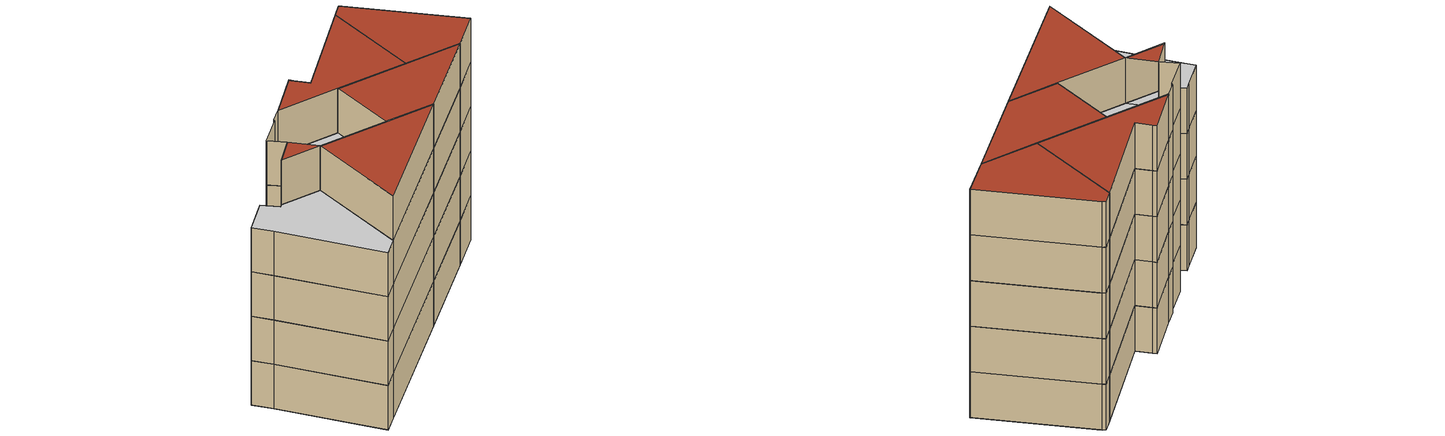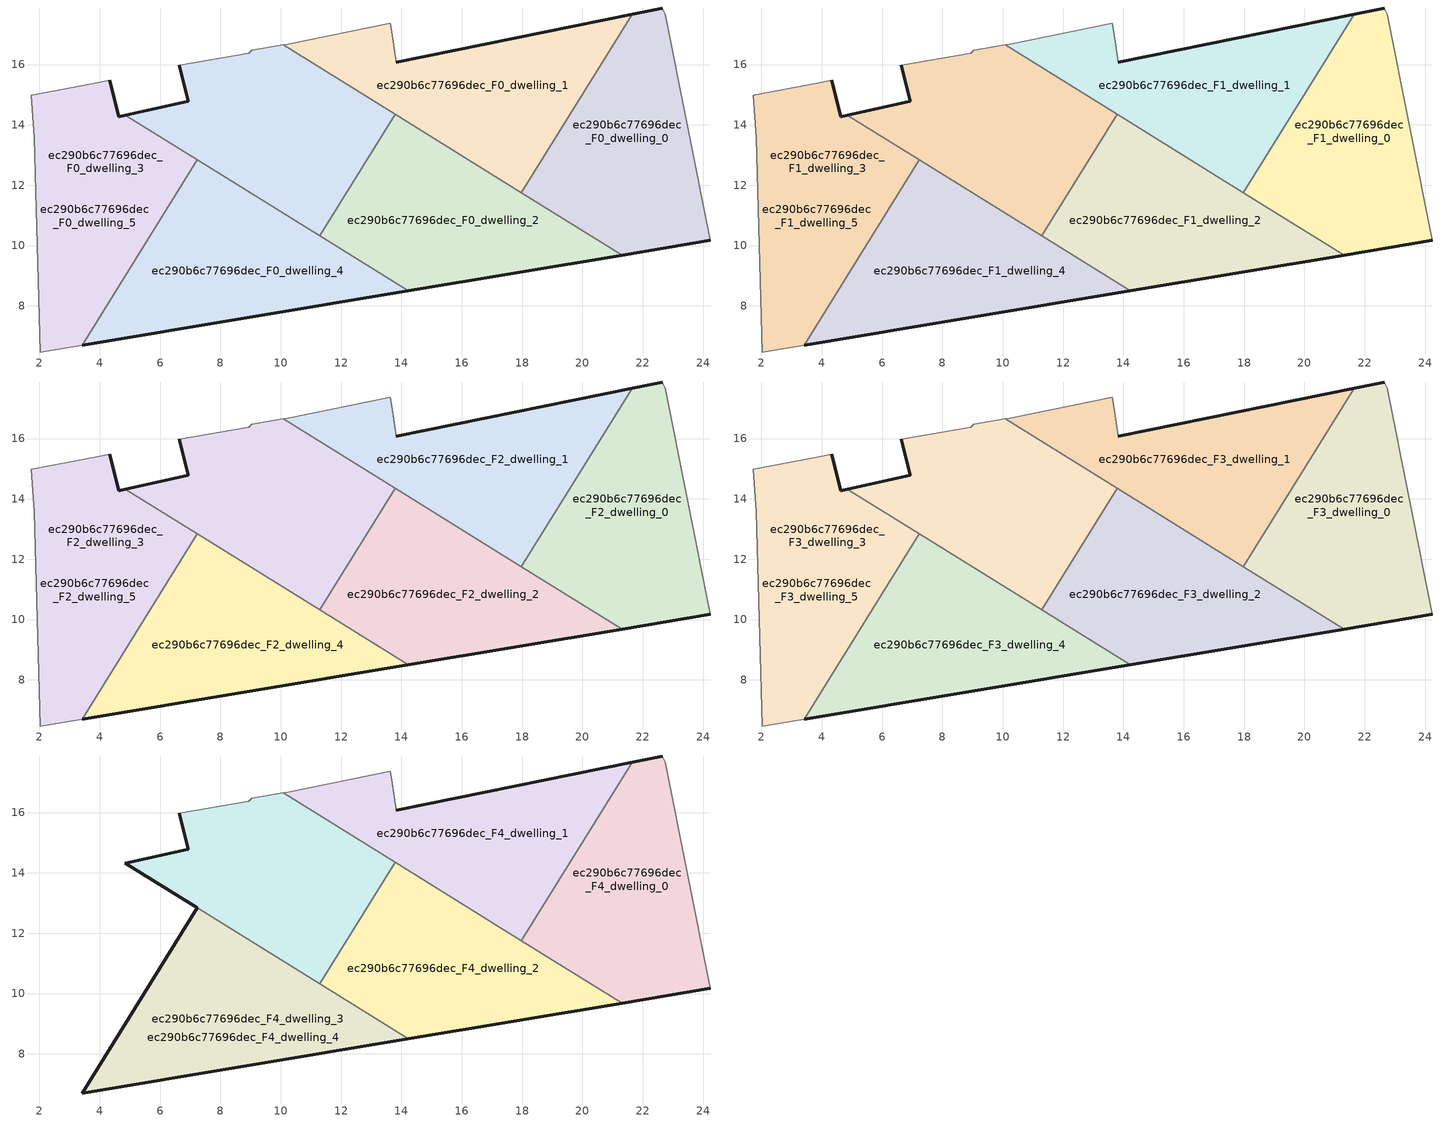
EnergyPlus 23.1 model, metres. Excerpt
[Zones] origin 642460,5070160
ec290b6c77696dec_F0_dwelling_0
 floor ground (EU_floor_Construction): 24.24,10.17 22.74,17.67 22.64,17.87 21.66,17.67 17.98,11.75 21.31,9.68 z0
 wall outside (EU_wall_Construction): 24.24,10.17 21.31,9.68 / 21.66,17.67 22.64,17.87 z0:3
 wall adiabatic (EU_wall_Construction): 22.64,17.87 22.74,17.67 24.24,10.17 z0:3
 wall to ec290b6c77696dec_F0_dwelling_1 (EU_wall_Construction): 17.98,11.75 21.66,17.67 z0:3
 wall to ec290b6c77696dec_F0_dwelling_2 (EU_wall_Construction): 21.31,9.68 17.98,11.75 z0:3
ec290b6c77696dec_F0_dwelling_1
 floor ground (EU_floor_Construction): 17.98,11.75 21.66,17.67 13.84,16.07 13.68,17.09 13.64,17.38 10.23,16.68 10.09,16.65 z0
 wall outside (EU_wall_Construction): 13.84,16.07 21.66,17.67 z0:3
 wall adiabatic (EU_wall_Construction): 10.09,16.65 10.23,16.68 13.64,17.38 13.68,17.09 13.84,16.07 z0:3
 wall to ec290b6c77696dec_F0_dwelling_3 (EU_wall_Construction): 13.79,14.36 10.09,16.65 z0:3
 wall to ec290b6c77696dec_F0_dwelling_2 (EU_wall_Construction): 17.98,11.75 13.79,14.35 z0:3
ec290b6c77696dec_F0_dwelling_2
 floor ground (EU_floor_Construction): 21.31,9.68 13.79,14.36 11.29,10.32 14.22,8.5 z0
 wall outside (EU_wall_Construction): 21.31,9.68 14.22,8.5 z0:3
 wall to ec290b6c77696dec_F0_dwelling_3 (EU_wall_Construction): 11.29,10.32 13.79,14.36 z0:3
 wall to ec290b6c77696dec_F0_dwelling_4 (EU_wall_Construction): 14.22,8.5 11.29,10.32 z0:3
ec290b6c77696dec_F0_dwelling_3
 floor ground (EU_floor_Construction): 13.06,9.22 11.29,10.32 13.79,14.36 10.09,16.65 9.03,16.48 8.93,16.38 6.63,15.98 6.93,14.78 7.23,12.84 z0; 14.22,8.5 7.23,12.84 3.42,6.7 z0; 7.23,12.84 6.93,14.78 4.85,14.32 z0; 3.42,6.7 7.23,12.84 4.85,14.32 4.63,14.28 4.33,15.48 3.83,15.38 1.73,14.98 1.83,13.58 2.02,6.47 z0
 wall outside (EU_wall_Construction): 4.85,14.32 6.93,14.78 6.63,15.98 z0:3
 wall adiabatic (EU_wall_Construction): 6.63,15.98 8.93,16.38 9.03,16.48 10.09,16.65 / 11.29,10.32 14.22,8.5 11.29,10.32 z0:3
 wall to ec290b6c77696dec_F0_dwelling_5 (EU_wall_Construction): 7.23,12.84 4.85,14.32 z0:3
 wall to ec290b6c77696dec_F0_dwelling_4 (EU_wall_Construction): 11.29,10.32 7.23,12.84 z0:3
 ceiling adiabatic (EU_floor_Construction): 13.06,9.22 11.29,10.32 13.79,14.36 10.09,16.65 9.03,16.48 8.93,16.38 6.63,15.98 6.93,14.78 7.23,12.84 z3
ec290b6c77696dec_F0_dwelling_4
 floor ground (EU_floor_Construction): 13.06,9.22 11.29,10.32 13.79,14.36 10.09,16.65 9.03,16.48 8.93,16.38 6.63,15.98 6.93,14.78 7.23,12.84 z0; 14.22,8.5 7.23,12.84 3.42,6.7 z0
 wall outside (EU_wall_Construction): 14.22,8.5 3.42,6.7 z0:3
 wall to ec290b6c77696dec_F0_dwelling_5 (EU_wall_Construction): 3.42,6.7 7.23,12.84 z0:3
ec290b6c77696dec_F0_dwelling_5
 floor ground (EU_floor_Construction): 14.22,8.5 11.29,10.32 13.79,14.36 10.09,16.65 9.03,16.48 8.93,16.38 6.63,15.98 6.93,14.78 4.85,14.32 z0; 3.42,6.7 7.23,12.84 4.85,14.32 4.63,14.28 4.33,15.48 3.83,15.38 1.73,14.98 1.83,13.58 2.02,6.47 z0
 wall outside (EU_wall_Construction): 4.33,15.48 4.63,14.28 4.85,14.32 z0:3
 wall adiabatic (EU_wall_Construction): 3.42,6.7 2.03,6.47 1.83,13.58 1.73,14.98 3.83,15.38 4.33,15.48 z0:3
ec290b6c77696dec_F1_dwelling_0
 floor to ec290b6c77696dec_F0_dwelling_0 (EU_floor_Construction): 24.24,10.17 22.74,17.67 22.64,17.87 21.66,17.67 17.98,11.75 21.31,9.68 z3
 wall outside (EU_wall_Construction): 24.24,10.17 21.31,9.68 / 21.66,17.67 22.64,17.87 z3:6
 wall adiabatic (EU_wall_Construction): 22.64,17.87 22.74,17.67 24.24,10.17 z3:6
 wall to ec290b6c77696dec_F1_dwelling_1 (EU_wall_Construction): 17.98,11.75 21.66,17.67 z3:6
 wall to ec290b6c77696dec_F1_dwelling_2 (EU_wall_Construction): 21.31,9.68 17.98,11.75 z3:6
ec290b6c77696dec_F1_dwelling_1
 floor to ec290b6c77696dec_F0_dwelling_1 (EU_floor_Construction): 17.98,11.75 21.66,17.67 13.84,16.07 13.68,17.09 13.64,17.38 10.23,16.68 10.09,16.65 z3
 wall outside (EU_wall_Construction): 13.84,16.07 21.66,17.67 z3:6
 wall adiabatic (EU_wall_Construction): 10.09,16.65 10.23,16.68 13.64,17.38 13.68,17.09 13.84,16.07 z3:6
 wall to ec290b6c77696dec_F1_dwelling_3 (EU_wall_Construction): 13.79,14.36 10.09,16.65 z3:6
 wall to ec290b6c77696dec_F1_dwelling_2 (EU_wall_Construction): 17.98,11.75 13.79,14.35 z3:6
ec290b6c77696dec_F1_dwelling_2
 floor to ec290b6c77696dec_F0_dwelling_2 (EU_floor_Construction): 21.31,9.68 13.79,14.36 11.29,10.32 14.22,8.5 z3
 wall outside (EU_wall_Construction): 21.31,9.68 14.22,8.5 z3:6
 wall to ec290b6c77696dec_F1_dwelling_3 (EU_wall_Construction): 11.29,10.32 13.79,14.36 z3:6
 wall to ec290b6c77696dec_F1_dwelling_4 (EU_wall_Construction): 14.22,8.5 11.29,10.32 z3:6
ec290b6c77696dec_F1_dwelling_3
 floor to ec290b6c77696dec_F0_dwelling_3 (EU_floor_Construction): 6.93,14.78 7.23,12.84 4.85,14.32 z3
 floor adiabatic (EU_floor_Construction): 13.06,9.22 11.29,10.32 13.79,14.36 10.09,16.65 9.03,16.48 8.93,16.38 6.63,15.98 6.93,14.78 7.23,12.84 z3; 3.42,6.7 7.23,12.84 4.85,14.32 4.63,14.28 4.33,15.48 3.83,15.38 1.73,14.98 1.83,13.58 2.02,6.47 z3; 14.22,8.5 7.23,12.84 3.42,6.7 z3
 wall outside (EU_wall_Construction): 4.85,14.32 6.93,14.78 6.63,15.98 z3:6
 wall adiabatic (EU_wall_Construction): 6.63,15.98 8.93,16.38 9.03,16.48 10.09,16.65 / 11.29,10.32 14.22,8.5 11.29,10.32 z3:6
 wall to ec290b6c77696dec_F1_dwelling_5 (EU_wall_Construction): 7.23,12.84 4.85,14.32 z3:6
 wall to ec290b6c77696dec_F1_dwelling_4 (EU_wall_Construction): 11.29,10.32 7.23,12.84 z3:6
 ceiling adiabatic (EU_floor_Construction): 13.06,9.22 11.29,10.32 13.79,14.36 10.09,16.65 9.03,16.48 8.93,16.38 6.63,15.98 6.93,14.78 7.23,12.84 z6
ec290b6c77696dec_F1_dwelling_4
 floor to ec290b6c77696dec_F0_dwelling_4 (EU_floor_Construction): 13.06,9.22 11.29,10.32 13.79,14.36 10.09,16.65 9.03,16.48 8.93,16.38 6.63,15.98 6.93,14.78 7.23,12.84 z3; 7.23,12.84 6.93,14.78 4.85,14.32 z3; 14.22,8.5 7.23,12.84 3.42,6.7 z3
 wall outside (EU_wall_Construction): 14.22,8.5 3.42,6.7 z3:6
 wall to ec290b6c77696dec_F1_dwelling_5 (EU_wall_Construction): 3.42,6.7 7.23,12.84 z3:6
ec290b6c77696dec_F1_dwelling_5
 floor to ec290b6c77696dec_F0_dwelling_5 (EU_floor_Construction): 14.22,8.5 11.29,10.32 13.79,14.36 10.09,16.65 9.03,16.48 8.93,16.38 6.63,15.98 6.93,14.78 4.85,14.32 z3; 3.42,6.7 7.23,12.84 4.85,14.32 4.63,14.28 4.33,15.48 3.83,15.38 1.73,14.98 1.83,13.58 2.02,6.47 z3
 wall outside (EU_wall_Construction): 4.33,15.48 4.63,14.28 4.85,14.32 z3:6
 wall adiabatic (EU_wall_Construction): 3.42,6.7 2.03,6.47 1.83,13.58 1.73,14.98 3.83,15.38 4.33,15.48 z3:6
ec290b6c77696dec_F2_dwelling_0
 floor to ec290b6c77696dec_F1_dwelling_0 (EU_floor_Construction): 24.24,10.17 22.74,17.67 22.64,17.87 21.66,17.67 17.98,11.75 21.31,9.68 z6
 wall outside (EU_wall_Construction): 24.24,10.17 21.31,9.68 / 21.66,17.67 22.64,17.87 z6:9
 wall adiabatic (EU_wall_Construction): 22.64,17.87 22.74,17.67 24.24,10.17 z6:9
 wall to ec290b6c77696dec_F2_dwelling_1 (EU_wall_Construction): 17.98,11.75 21.66,17.67 z6:9
 wall to ec290b6c77696dec_F2_dwelling_2 (EU_wall_Construction): 21.31,9.68 17.98,11.75 z6:9
ec290b6c77696dec_F2_dwelling_1
 floor to ec290b6c77696dec_F1_dwelling_1 (EU_floor_Construction): 17.98,11.75 21.66,17.67 13.84,16.07 13.68,17.09 13.64,17.38 10.23,16.68 10.09,16.65 z6
 wall outside (EU_wall_Construction): 13.84,16.07 21.66,17.67 z6:9
 wall adiabatic (EU_wall_Construction): 10.09,16.65 10.23,16.68 13.64,17.38 13.68,17.09 13.84,16.07 z6:9
 wall to ec290b6c77696dec_F2_dwelling_3 (EU_wall_Construction): 13.79,14.36 10.09,16.65 z6:9
 wall to ec290b6c77696dec_F2_dwelling_2 (EU_wall_Construction): 17.98,11.75 13.79,14.35 z6:9
ec290b6c77696dec_F2_dwelling_2
 floor to ec290b6c77696dec_F1_dwelling_2 (EU_floor_Construction): 21.31,9.68 13.79,14.36 11.29,10.32 14.22,8.5 z6
 wall outside (EU_wall_Construction): 21.31,9.68 14.22,8.5 z6:9
 wall to ec290b6c77696dec_F2_dwelling_3 (EU_wall_Construction): 11.29,10.32 13.79,14.36 z6:9
 wall to ec290b6c77696dec_F2_dwelling_4 (EU_wall_Construction): 14.22,8.5 11.29,10.32 z6:9
ec290b6c77696dec_F2_dwelling_3
 floor to ec290b6c77696dec_F1_dwelling_3 (EU_floor_Construction): 6.93,14.78 7.23,12.84 4.85,14.32 z6
 floor adiabatic (EU_floor_Construction): 13.06,9.22 11.29,10.32 13.79,14.36 10.09,16.65 9.03,16.48 8.93,16.38 6.63,15.98 6.93,14.78 7.23,12.84 z6; 3.42,6.7 7.23,12.84 4.85,14.32 4.63,14.28 4.33,15.48 3.83,15.38 1.73,14.98 1.83,13.58 2.02,6.47 z6; 14.22,8.5 7.23,12.84 3.42,6.7 z6
 wall outside (EU_wall_Construction): 4.85,14.32 6.93,14.78 6.63,15.98 z6:9
 wall adiabatic (EU_wall_Construction): 6.63,15.98 8.93,16.38 9.03,16.48 10.09,16.65 / 11.29,10.32 14.22,8.5 11.29,10.32 z6:9
 wall to ec290b6c77696dec_F2_dwelling_5 (EU_wall_Construction): 7.23,12.84 4.85,14.32 z6:9
 wall to ec290b6c77696dec_F2_dwelling_4 (EU_wall_Construction): 11.29,10.32 7.23,12.84 z6:9
 ceiling adiabatic (EU_floor_Construction): 13.06,9.22 11.29,10.32 13.79,14.36 10.09,16.65 9.03,16.48 8.93,16.38 6.63,15.98 6.93,14.78 7.23,12.84 z9
ec290b6c77696dec_F2_dwelling_4
 floor to ec290b6c77696dec_F1_dwelling_4 (EU_floor_Construction): 13.06,9.22 11.29,10.32 13.79,14.36 10.09,16.65 9.03,16.48 8.93,16.38 6.63,15.98 6.93,14.78 7.23,12.84 z6; 7.23,12.84 6.93,14.78 4.85,14.32 z6; 14.22,8.5 7.23,12.84 3.42,6.7 z6
 wall outside (EU_wall_Construction): 14.22,8.5 3.42,6.7 z6:9
 wall to ec290b6c77696dec_F2_dwelling_5 (EU_wall_Construction): 3.42,6.7 7.23,12.84 z6:9
ec290b6c77696dec_F2_dwelling_5
 floor to ec290b6c77696dec_F1_dwelling_5 (EU_floor_Construction): 14.22,8.5 11.29,10.32 13.79,14.36 10.09,16.65 9.03,16.48 8.93,16.38 6.63,15.98 6.93,14.78 4.85,14.32 z6; 3.42,6.7 7.23,12.84 4.85,14.32 4.63,14.28 4.33,15.48 3.83,15.38 1.73,14.98 1.83,13.58 2.02,6.47 z6
 wall outside (EU_wall_Construction): 4.33,15.48 4.63,14.28 4.85,14.32 z6:9
 wall adiabatic (EU_wall_Construction): 3.42,6.7 2.03,6.47 1.83,13.58 1.73,14.98 3.83,15.38 4.33,15.48 z6:9
ec290b6c77696dec_F3_dwelling_0
 floor to ec290b6c77696dec_F2_dwelling_0 (EU_floor_Construction): 24.24,10.17 22.74,17.67 22.64,17.87 21.66,17.67 17.98,11.75 21.31,9.68 z9
 wall outside (EU_wall_Construction): 24.24,10.17 21.31,9.68 / 21.66,17.67 22.64,17.87 z9:12
 wall adiabatic (EU_wall_Construction): 22.64,17.87 22.74,17.67 24.24,10.17 z9:12
 wall to ec290b6c77696dec_F3_dwelling_1 (EU_wall_Construction): 17.98,11.75 21.66,17.67 z9:12
 wall to ec290b6c77696dec_F3_dwelling_2 (EU_wall_Construction): 21.31,9.68 17.98,11.75 z9:12
ec290b6c77696dec_F3_dwelling_1
 floor to ec290b6c77696dec_F2_dwelling_1 (EU_floor_Construction): 17.98,11.75 21.66,17.67 13.84,16.07 13.68,17.09 13.64,17.38 10.23,16.68 10.09,16.65 z9
 wall outside (EU_wall_Construction): 13.84,16.07 21.66,17.67 z9:12
 wall adiabatic (EU_wall_Construction): 10.09,16.65 10.23,16.68 13.64,17.38 13.68,17.09 13.84,16.07 z9:12
 wall to ec290b6c77696dec_F3_dwelling_3 (EU_wall_Construction): 13.79,14.36 10.09,16.65 z9:12
 wall to ec290b6c77696dec_F3_dwelling_2 (EU_wall_Construction): 17.98,11.75 13.79,14.35 z9:12
ec290b6c77696dec_F3_dwelling_2
 floor to ec290b6c77696dec_F2_dwelling_2 (EU_floor_Construction): 21.31,9.68 13.79,14.36 11.29,10.32 14.22,8.5 z9
 wall outside (EU_wall_Construction): 21.31,9.68 14.22,8.5 z9:12
 wall to ec290b6c77696dec_F3_dwelling_3 (EU_wall_Construction): 11.29,10.32 13.79,14.36 z9:12
 wall to ec290b6c77696dec_F3_dwelling_4 (EU_wall_Construction): 14.22,8.5 11.29,10.32 z9:12
ec290b6c77696dec_F3_dwelling_3
 floor to ec290b6c77696dec_F2_dwelling_3 (EU_floor_Construction): 6.93,14.78 7.23,12.84 4.85,14.32 z9
 floor adiabatic (EU_floor_Construction): 13.06,9.22 11.29,10.32 13.79,14.36 10.09,16.65 9.03,16.48 8.93,16.38 6.63,15.98 6.93,14.78 7.23,12.84 z9; 3.42,6.7 7.23,12.84 4.85,14.32 4.63,14.28 4.33,15.48 3.83,15.38 1.73,14.98 1.83,13.58 2.02,6.47 z9; 14.22,8.5 7.23,12.84 3.42,6.7 z9
 wall outside (EU_wall_Construction): 4.85,14.32 6.93,14.78 6.63,15.98 z9:12
 wall adiabatic (EU_wall_Construction): 6.63,15.98 8.93,16.38 9.03,16.48 10.09,16.65 / 11.29,10.32 14.22,8.5 11.29,10.32 z9:12
 wall to ec290b6c77696dec_F3_dwelling_5 (EU_wall_Construction): 7.23,12.84 4.85,14.32 z9:12
 wall to ec290b6c77696dec_F3_dwelling_4 (EU_wall_Construction): 11.29,10.32 7.23,12.84 z9:12
 ceiling to ec290b6c77696dec_F3_dwelling_5 (EU_floor_Construction): 3.42,6.7 7.23,12.84 4.85,14.32 4.63,14.28 4.33,15.48 3.83,15.38 1.73,14.98 1.83,13.58 2.02,6.47 z12; 13.06,9.22 11.29,10.32 13.79,14.36 10.09,16.65 9.03,16.48 8.93,16.38 6.63,15.98 6.93,14.78 7.23,12.84 z12
ec290b6c77696dec_F3_dwelling_4
 floor to ec290b6c77696dec_F2_dwelling_4 (EU_floor_Construction): 13.06,9.22 11.29,10.32 13.79,14.36 10.09,16.65 9.03,16.48 8.93,16.38 6.63,15.98 6.93,14.78 7.23,12.84 z9; 7.23,12.84 6.93,14.78 4.85,14.32 z9; 14.22,8.5 7.23,12.84 3.42,6.7 z9
 wall outside (EU_wall_Construction): 14.22,8.5 3.42,6.7 z9:12
 wall to ec290b6c77696dec_F3_dwelling_5 (EU_wall_Construction): 3.42,6.7 7.23,12.84 z9:12
ec290b6c77696dec_F3_dwelling_5
 floor to ec290b6c77696dec_F2_dwelling_5 (EU_floor_Construction): 14.22,8.5 11.29,10.32 13.79,14.36 10.09,16.65 9.03,16.48 8.93,16.38 6.63,15.98 6.93,14.78 4.85,14.32 z9; 3.42,6.7 7.23,12.84 4.85,14.32 4.63,14.28 4.33,15.48 3.83,15.38 1.73,14.98 1.83,13.58 2.02,6.47 z9
 wall outside (EU_wall_Construction): 4.33,15.48 4.63,14.28 4.85,14.32 z9:12
 wall adiabatic (EU_wall_Construction): 3.42,6.7 2.03,6.47 1.83,13.58 1.73,14.98 3.83,15.38 4.33,15.48 z9:12
 ceiling adiabatic (EU_roof_Construction): 6.93,14.77 7.23,12.84 4.85,14.32 z12
ec290b6c77696dec_F4_dwelling_0
 floor to ec290b6c77696dec_F3_dwelling_0 (EU_floor_Construction): 24.24,10.17 22.74,17.67 22.64,17.87 21.66,17.67 17.98,11.75 21.31,9.68 z12
 wall outside (EU_wall_Construction): 24.24,10.17 21.31,9.68 / 21.66,17.67 22.64,17.87 z12:15
 wall adiabatic (EU_wall_Construction): 22.64,17.87 22.74,17.67 24.24,10.17 z12:15
 wall to ec290b6c77696dec_F4_dwelling_1 (EU_wall_Construction): 17.98,11.75 21.66,17.67 z12:15
 wall to ec290b6c77696dec_F4_dwelling_2 (EU_wall_Construction): 21.31,9.68 17.98,11.75 z12:15
 roof outside (EU_roof_Construction): 22.74,17.67 24.24,10.17 21.31,9.68 17.98,11.75 21.66,17.67 22.64,17.87 z15
ec290b6c77696dec_F4_dwelling_1
 floor to ec290b6c77696dec_F3_dwelling_1 (EU_floor_Construction): 17.98,11.75 21.66,17.67 13.84,16.07 13.68,17.09 13.64,17.38 10.23,16.68 10.09,16.65 z12
 wall outside (EU_wall_Construction): 13.84,16.07 21.66,17.67 z12:15
 wall adiabatic (EU_wall_Construction): 10.09,16.65 10.23,16.68 13.64,17.38 13.68,17.09 13.84,16.07 z12:15
 wall to ec290b6c77696dec_F4_dwelling_3 (EU_wall_Construction): 13.79,14.36 10.09,16.65 z12:15
 wall to ec290b6c77696dec_F4_dwelling_2 (EU_wall_Construction): 17.98,11.75 13.79,14.35 z12:15
 roof outside (EU_roof_Construction): 21.66,17.67 17.98,11.75 10.09,16.65 10.23,16.68 13.64,17.38 13.68,17.09 13.84,16.07 z15
ec290b6c77696dec_F4_dwelling_2
 floor to ec290b6c77696dec_F3_dwelling_2 (EU_floor_Construction): 21.31,9.68 13.79,14.36 11.29,10.32 14.22,8.5 z12
 wall outside (EU_wall_Construction): 21.31,9.68 14.22,8.5 z12:15
 wall to ec290b6c77696dec_F4_dwelling_3 (EU_wall_Construction): 11.29,10.32 13.79,14.36 z12:15
 wall to ec290b6c77696dec_F4_dwelling_4 (EU_wall_Construction): 14.22,8.5 11.29,10.32 z12:15
 roof outside (EU_roof_Construction): 21.31,9.68 14.22,8.5 11.29,10.32 13.79,14.36 z15
ec290b6c77696dec_F4_dwelling_3
 floor to ec290b6c77696dec_F3_dwelling_3 (EU_floor_Construction): 6.93,14.78 7.23,12.84 4.85,14.32 z12
 floor adiabatic (EU_floor_Construction): 13.06,9.22 11.29,10.32 13.79,14.36 10.09,16.65 9.03,16.48 8.93,16.38 6.63,15.98 6.93,14.78 7.23,12.84 z12; 14.22,8.5 7.23,12.84 3.42,6.7 z12
 wall outside (EU_wall_Construction): 7.23,12.84 4.85,14.32 6.93,14.78 6.63,15.98 z12:15
 wall adiabatic (EU_wall_Construction): 6.63,15.98 8.93,16.38 9.03,16.48 10.09,16.65 / 11.29,10.32 14.22,8.5 11.29,10.32 z12:15
 wall to ec290b6c77696dec_F4_dwelling_4 (EU_wall_Construction): 11.29,10.32 7.23,12.84 z12:15
 roof outside (EU_roof_Construction): 14.22,8.5 3.42,6.7 7.23,12.84 z15; 6.93,14.78 7.23,12.84 4.85,14.32 z15
ec290b6c77696dec_F4_dwelling_4
 floor to ec290b6c77696dec_F3_dwelling_4 (EU_floor_Construction): 13.06,9.22 11.29,10.32 13.79,14.36 10.09,16.65 9.03,16.48 8.93,16.38 6.63,15.98 6.93,14.78 7.23,12.84 z12; 7.23,12.84 6.93,14.78 4.85,14.32 z12; 14.22,8.5 7.23,12.84 3.42,6.7 z12
 wall outside (EU_wall_Construction): 14.22,8.5 3.42,6.7 7.23,12.84 z12:15
 roof outside (EU_roof_Construction): 14.22,8.5 3.42,6.7 7.23,12.84 z15; 6.93,14.78 7.23,12.84 4.85,14.32 z15
[Building]
EU S2 Campaign: North Axis=0; Terrain=City; Solar Distribution=FullExterior
[Site:Location]
Lyon-Bron: Latitude=45.75; Longitude=5; Time Zone=1; Elevation=198
[SizingPeriod:WeatherFileDays]
AnnualSizingPeriod: Begin Month=1; Begin Day of Month=1; End Month=12; End Day of Month=31; Day of Week for Start Day=Monday; Use Weather File Daylight Saving Period=No; Use Weather File Rain and Snow Indicators=No
[MATERIAL]
EU_InternalMass_Material: Roughness=MediumRough; Thickness=0.1; Conductivity=1; Density=1800; Specific Heat=900; Thermal Absorptance=0.9; Solar Absorptance=0.7; Visible Absorptance=0.7
[MATERIAL:NOMASS] Roughness=MediumRough; Thermal Absorptance=0.9; Solar Absorptance=0.7; Visible Absorptance=0.7
Name | Thermal Resistance
EU_wall_NoMass | 0.776494
EU_roof_NoMass | 0.486893
EU_floor_NoMass | 0.421597
[CONSTRUCTION]
EU_wall_Construction: EU_wall_NoMass
EU_roof_Construction: EU_roof_NoMass
EU_floor_Construction: EU_floor_NoMass
EU_InternalMass_Construction: EU_InternalMass_Material
[ZONE] Type=1; Multiplier=1; Ceiling Height=autocalculate; Floor Area=autocalculate; Part of Total Floor Area=Yes
Name | Volume
ec290b6c77696dec_F0_dwelling_0; ec290b6c77696dec_F1_dwelling_0; ec290b6c77696dec_F2_dwelling_0; ec290b6c77696dec_F3_dwelling_0; ec290b6c77696dec_F4_dwelling_0 | 88.3975
ec290b6c77696dec_F0_dwelling_1 | 88.4172
ec290b6c77696dec_F1_dwelling_1; ec290b6c77696dec_F2_dwelling_1; ec290b6c77696dec_F3_dwelling_1; ec290b6c77696dec_F4_dwelling_1 | 88.4165
ec290b6c77696dec_F0_dwelling_2 | 87.6467
ec290b6c77696dec_F1_dwelling_2; ec290b6c77696dec_F2_dwelling_2; ec290b6c77696dec_F3_dwelling_2; ec290b6c77696dec_F4_dwelling_2 | 87.6475
ec290b6c77696dec_F0_dwelling_3 | 266.033
ec290b6c77696dec_F1_dwelling_3; ec290b6c77696dec_F2_dwelling_3; ec290b6c77696dec_F3_dwelling_3 | 266.032
ec290b6c77696dec_F4_dwelling_3 | 176.826
ec290b6c77696dec_F0_dwelling_4 | 170.593
ec290b6c77696dec_F1_dwelling_4; ec290b6c77696dec_F2_dwelling_4; ec290b6c77696dec_F3_dwelling_4; ec290b6c77696dec_F4_dwelling_4 | 176.828
ec290b6c77696dec_F0_dwelling_5 | 176.868
ec290b6c77696dec_F1_dwelling_5; ec290b6c77696dec_F2_dwelling_5; ec290b6c77696dec_F3_dwelling_5 | 176.869
[INTERNALMASS] Construction=EU_InternalMass_Construction
Name | Zone or ZoneList | Surface Area
ec290b6c77696dec_F0_dwelling_0_EU_InternalMass | ec290b6c77696dec_F0_dwelling_0 | 29.4656
ec290b6c77696dec_F0_dwelling_1_EU_InternalMass | ec290b6c77696dec_F0_dwelling_1 | 29.4716
ec290b6c77696dec_F0_dwelling_2_EU_InternalMass | ec290b6c77696dec_F0_dwelling_2 | 29.216
ec290b6c77696dec_F0_dwelling_3_EU_InternalMass | ec290b6c77696dec_F0_dwelling_3 | 29.2187
ec290b6c77696dec_F0_dwelling_4_EU_InternalMass | ec290b6c77696dec_F0_dwelling_4 | 29.726
ec290b6c77696dec_F0_dwelling_5_EU_InternalMass | ec290b6c77696dec_F0_dwelling_5 | 29.7355
ec290b6c77696dec_F1_dwelling_0_EU_InternalMass | ec290b6c77696dec_F1_dwelling_0 | 29.4656
ec290b6c77696dec_F1_dwelling_1_EU_InternalMass | ec290b6c77696dec_F1_dwelling_1 | 29.4716
ec290b6c77696dec_F1_dwelling_2_EU_InternalMass | ec290b6c77696dec_F1_dwelling_2 | 29.216
ec290b6c77696dec_F1_dwelling_3_EU_InternalMass | ec290b6c77696dec_F1_dwelling_3 | 29.2187
ec290b6c77696dec_F1_dwelling_4_EU_InternalMass | ec290b6c77696dec_F1_dwelling_4 | 29.726
ec290b6c77696dec_F1_dwelling_5_EU_InternalMass | ec290b6c77696dec_F1_dwelling_5 | 29.7355
ec290b6c77696dec_F2_dwelling_0_EU_InternalMass | ec290b6c77696dec_F2_dwelling_0 | 29.4656
ec290b6c77696dec_F2_dwelling_1_EU_InternalMass | ec290b6c77696dec_F2_dwelling_1 | 29.4716
ec290b6c77696dec_F2_dwelling_2_EU_InternalMass | ec290b6c77696dec_F2_dwelling_2 | 29.216
ec290b6c77696dec_F2_dwelling_3_EU_InternalMass | ec290b6c77696dec_F2_dwelling_3 | 29.2187
ec290b6c77696dec_F2_dwelling_4_EU_InternalMass | ec290b6c77696dec_F2_dwelling_4 | 29.726
ec290b6c77696dec_F2_dwelling_5_EU_InternalMass | ec290b6c77696dec_F2_dwelling_5 | 29.7355
ec290b6c77696dec_F3_dwelling_0_EU_InternalMass | ec290b6c77696dec_F3_dwelling_0 | 29.4656
ec290b6c77696dec_F3_dwelling_1_EU_InternalMass | ec290b6c77696dec_F3_dwelling_1 | 29.4716
ec290b6c77696dec_F3_dwelling_2_EU_InternalMass | ec290b6c77696dec_F3_dwelling_2 | 29.216
ec290b6c77696dec_F3_dwelling_3_EU_InternalMass | ec290b6c77696dec_F3_dwelling_3 | 29.2187
ec290b6c77696dec_F3_dwelling_4_EU_InternalMass | ec290b6c77696dec_F3_dwelling_4 | 29.726
ec290b6c77696dec_F3_dwelling_5_EU_InternalMass | ec290b6c77696dec_F3_dwelling_5 | 29.7355
ec290b6c77696dec_F4_dwelling_0_EU_InternalMass | ec290b6c77696dec_F4_dwelling_0 | 35.3726
ec290b6c77696dec_F4_dwelling_1_EU_InternalMass | ec290b6c77696dec_F4_dwelling_1 | 35.3688
ec290b6c77696dec_F4_dwelling_2_EU_InternalMass | ec290b6c77696dec_F4_dwelling_2 | 35.3657
ec290b6c77696dec_F4_dwelling_3_EU_InternalMass | ec290b6c77696dec_F4_dwelling_3 | 35.363
ec290b6c77696dec_F4_dwelling_4_EU_InternalMass | ec290b6c77696dec_F4_dwelling_4 | 35.3688
[OTHEREQUIPMENT] Fuel Type=Electricity; Design Level Calculation Method=Watts/Area; Power per Zone Floor Area=1; Fraction Latent=0; Fraction Radiant=0; Fraction Lost=0; Carbon Dioxide Generation Rate=0; EndUse Subcategory=EU_Step8_InternalGains
Name | Zone or ZoneList or Space or SpaceList | Schedule
EU_Step8_InternalGain_ec290b6c77696dec_F0_dwelling_0_f000 | ec290b6c77696dec_F0_dwelling_0 | EU_Step8_GainSchedule_ec290b6c77696dec_F0_dwelling_0_f000
EU_Step8_InternalGain_ec290b6c77696dec_F0_dwelling_1_f000 | ec290b6c77696dec_F0_dwelling_1 | EU_Step8_GainSchedule_ec290b6c77696dec_F0_dwelling_1_f000
EU_Step8_InternalGain_ec290b6c77696dec_F0_dwelling_2_f000 | ec290b6c77696dec_F0_dwelling_2 | EU_Step8_GainSchedule_ec290b6c77696dec_F0_dwelling_2_f000
EU_Step8_InternalGain_ec290b6c77696dec_F0_dwelling_3_f000 | ec290b6c77696dec_F0_dwelling_3 | EU_Step8_GainSchedule_ec290b6c77696dec_F0_dwelling_3_f000
EU_Step8_InternalGain_ec290b6c77696dec_F0_dwelling_4_f000 | ec290b6c77696dec_F0_dwelling_4 | EU_Step8_GainSchedule_ec290b6c77696dec_F0_dwelling_4_f000
EU_Step8_InternalGain_ec290b6c77696dec_F0_dwelling_5_f000 | ec290b6c77696dec_F0_dwelling_5 | EU_Step8_GainSchedule_ec290b6c77696dec_F0_dwelling_5_f000
EU_Step8_InternalGain_ec290b6c77696dec_F1_dwelling_0_f000 | ec290b6c77696dec_F1_dwelling_0 | EU_Step8_GainSchedule_ec290b6c77696dec_F1_dwelling_0_f000
EU_Step8_InternalGain_ec290b6c77696dec_F1_dwelling_1_f000 | ec290b6c77696dec_F1_dwelling_1 | EU_Step8_GainSchedule_ec290b6c77696dec_F1_dwelling_1_f000
EU_Step8_InternalGain_ec290b6c77696dec_F1_dwelling_2_f000 | ec290b6c77696dec_F1_dwelling_2 | EU_Step8_GainSchedule_ec290b6c77696dec_F1_dwelling_2_f000
EU_Step8_InternalGain_ec290b6c77696dec_F1_dwelling_3_f000 | ec290b6c77696dec_F1_dwelling_3 | EU_Step8_GainSchedule_ec290b6c77696dec_F1_dwelling_3_f000
EU_Step8_InternalGain_ec290b6c77696dec_F1_dwelling_4_f000 | ec290b6c77696dec_F1_dwelling_4 | EU_Step8_GainSchedule_ec290b6c77696dec_F1_dwelling_4_f000
EU_Step8_InternalGain_ec290b6c77696dec_F1_dwelling_5_f000 | ec290b6c77696dec_F1_dwelling_5 | EU_Step8_GainSchedule_ec290b6c77696dec_F1_dwelling_5_f000
EU_Step8_InternalGain_ec290b6c77696dec_F2_dwelling_0_f000 | ec290b6c77696dec_F2_dwelling_0 | EU_Step8_GainSchedule_ec290b6c77696dec_F2_dwelling_0_f000
EU_Step8_InternalGain_ec290b6c77696dec_F2_dwelling_1_f000 | ec290b6c77696dec_F2_dwelling_1 | EU_Step8_GainSchedule_ec290b6c77696dec_F2_dwelling_1_f000
EU_Step8_InternalGain_ec290b6c77696dec_F2_dwelling_2_f000 | ec290b6c77696dec_F2_dwelling_2 | EU_Step8_GainSchedule_ec290b6c77696dec_F2_dwelling_2_f000
EU_Step8_InternalGain_ec290b6c77696dec_F2_dwelling_3_f000 | ec290b6c77696dec_F2_dwelling_3 | EU_Step8_GainSchedule_ec290b6c77696dec_F2_dwelling_3_f000
EU_Step8_InternalGain_ec290b6c77696dec_F2_dwelling_4_f000 | ec290b6c77696dec_F2_dwelling_4 | EU_Step8_GainSchedule_ec290b6c77696dec_F2_dwelling_4_f000
EU_Step8_InternalGain_ec290b6c77696dec_F2_dwelling_5_f000 | ec290b6c77696dec_F2_dwelling_5 | EU_Step8_GainSchedule_ec290b6c77696dec_F2_dwelling_5_f000
EU_Step8_InternalGain_ec290b6c77696dec_F3_dwelling_0_f000 | ec290b6c77696dec_F3_dwelling_0 | EU_Step8_GainSchedule_ec290b6c77696dec_F3_dwelling_0_f000
EU_Step8_InternalGain_ec290b6c77696dec_F3_dwelling_1_f000 | ec290b6c77696dec_F3_dwelling_1 | EU_Step8_GainSchedule_ec290b6c77696dec_F3_dwelling_1_f000
EU_Step8_InternalGain_ec290b6c77696dec_F3_dwelling_2_f000 | ec290b6c77696dec_F3_dwelling_2 | EU_Step8_GainSchedule_ec290b6c77696dec_F3_dwelling_2_f000
EU_Step8_InternalGain_ec290b6c77696dec_F3_dwelling_3_f000 | ec290b6c77696dec_F3_dwelling_3 | EU_Step8_GainSchedule_ec290b6c77696dec_F3_dwelling_3_f000
EU_Step8_InternalGain_ec290b6c77696dec_F3_dwelling_4_f000 | ec290b6c77696dec_F3_dwelling_4 | EU_Step8_GainSchedule_ec290b6c77696dec_F3_dwelling_4_f000
EU_Step8_InternalGain_ec290b6c77696dec_F3_dwelling_5_f000 | ec290b6c77696dec_F3_dwelling_5 | EU_Step8_GainSchedule_ec290b6c77696dec_F3_dwelling_5_f000
EU_Step8_InternalGain_ec290b6c77696dec_F4_dwelling_0_f000 | ec290b6c77696dec_F4_dwelling_0 | EU_Step8_GainSchedule_ec290b6c77696dec_F4_dwelling_0_f000
EU_Step8_InternalGain_ec290b6c77696dec_F4_dwelling_1_f000 | ec290b6c77696dec_F4_dwelling_1 | EU_Step8_GainSchedule_ec290b6c77696dec_F4_dwelling_1_f000
EU_Step8_InternalGain_ec290b6c77696dec_F4_dwelling_2_f000 | ec290b6c77696dec_F4_dwelling_2 | EU_Step8_GainSchedule_ec290b6c77696dec_F4_dwelling_2_f000
EU_Step8_InternalGain_ec290b6c77696dec_F4_dwelling_3_f000 | ec290b6c77696dec_F4_dwelling_3 | EU_Step8_GainSchedule_ec290b6c77696dec_F4_dwelling_3_f000
EU_Step8_InternalGain_ec290b6c77696dec_F4_dwelling_4_f000 | ec290b6c77696dec_F4_dwelling_4 | EU_Step8_GainSchedule_ec290b6c77696dec_F4_dwelling_4_f000
[ZONEVENTILATION:DESIGNFLOWRATE] Schedule=EU_AlwaysOn; Design Flow Rate Calculation Method=AirChanges/Hour; Air Changes per Hour=0.693814; Ventilation Type=Natural; Fan Pressure Rise=0; Fan Total Efficiency=1; Constant Term Coefficient=1; Temperature Term Coefficient=0; Velocity Term Coefficient=0; Velocity Squared Term Coefficient=0; Minimum Indoor Temperature=-100; Maximum Indoor Temperature=100; Delta Temperature=-100; Minimum Outdoor Temperature=-100; Maximum Outdoor Temperature=100; Maximum Wind Speed=40
Name | Zone or ZoneList or Space or SpaceList
EU_ConstantAir_ec290b6c77696dec_F0_dwelling_0 | ec290b6c77696dec_F0_dwelling_0
EU_ConstantAir_ec290b6c77696dec_F0_dwelling_1 | ec290b6c77696dec_F0_dwelling_1
EU_ConstantAir_ec290b6c77696dec_F0_dwelling_2 | ec290b6c77696dec_F0_dwelling_2
EU_ConstantAir_ec290b6c77696dec_F0_dwelling_3 | ec290b6c77696dec_F0_dwelling_3
EU_ConstantAir_ec290b6c77696dec_F0_dwelling_4 | ec290b6c77696dec_F0_dwelling_4
EU_ConstantAir_ec290b6c77696dec_F0_dwelling_5 | ec290b6c77696dec_F0_dwelling_5
EU_ConstantAir_ec290b6c77696dec_F1_dwelling_0 | ec290b6c77696dec_F1_dwelling_0
EU_ConstantAir_ec290b6c77696dec_F1_dwelling_1 | ec290b6c77696dec_F1_dwelling_1
EU_ConstantAir_ec290b6c77696dec_F1_dwelling_2 | ec290b6c77696dec_F1_dwelling_2
EU_ConstantAir_ec290b6c77696dec_F1_dwelling_3 | ec290b6c77696dec_F1_dwelling_3
EU_ConstantAir_ec290b6c77696dec_F1_dwelling_4 | ec290b6c77696dec_F1_dwelling_4
EU_ConstantAir_ec290b6c77696dec_F1_dwelling_5 | ec290b6c77696dec_F1_dwelling_5
EU_ConstantAir_ec290b6c77696dec_F2_dwelling_0 | ec290b6c77696dec_F2_dwelling_0
EU_ConstantAir_ec290b6c77696dec_F2_dwelling_1 | ec290b6c77696dec_F2_dwelling_1
EU_ConstantAir_ec290b6c77696dec_F2_dwelling_2 | ec290b6c77696dec_F2_dwelling_2
EU_ConstantAir_ec290b6c77696dec_F2_dwelling_3 | ec290b6c77696dec_F2_dwelling_3
EU_ConstantAir_ec290b6c77696dec_F2_dwelling_4 | ec290b6c77696dec_F2_dwelling_4
EU_ConstantAir_ec290b6c77696dec_F2_dwelling_5 | ec290b6c77696dec_F2_dwelling_5
EU_ConstantAir_ec290b6c77696dec_F3_dwelling_0 | ec290b6c77696dec_F3_dwelling_0
EU_ConstantAir_ec290b6c77696dec_F3_dwelling_1 | ec290b6c77696dec_F3_dwelling_1
EU_ConstantAir_ec290b6c77696dec_F3_dwelling_2 | ec290b6c77696dec_F3_dwelling_2
EU_ConstantAir_ec290b6c77696dec_F3_dwelling_3 | ec290b6c77696dec_F3_dwelling_3
EU_ConstantAir_ec290b6c77696dec_F3_dwelling_4 | ec290b6c77696dec_F3_dwelling_4
EU_ConstantAir_ec290b6c77696dec_F3_dwelling_5 | ec290b6c77696dec_F3_dwelling_5
EU_ConstantAir_ec290b6c77696dec_F4_dwelling_0 | ec290b6c77696dec_F4_dwelling_0
EU_ConstantAir_ec290b6c77696dec_F4_dwelling_1 | ec290b6c77696dec_F4_dwelling_1
EU_ConstantAir_ec290b6c77696dec_F4_dwelling_2 | ec290b6c77696dec_F4_dwelling_2
EU_ConstantAir_ec290b6c77696dec_F4_dwelling_3 | ec290b6c77696dec_F4_dwelling_3
EU_ConstantAir_ec290b6c77696dec_F4_dwelling_4 | ec290b6c77696dec_F4_dwelling_4
[HVACTEMPLATE:THERMOSTAT] Constant Heating Setpoint=20; Constant Cooling Setpoint=50
EU_HeatOnly_ec290b6c77696dec_F0_dwelling_0; EU_HeatOnly_ec290b6c77696dec_F0_dwelling_1; EU_HeatOnly_ec290b6c77696dec_F0_dwelling_2; EU_HeatOnly_ec290b6c77696dec_F0_dwelling_3; EU_HeatOnly_ec290b6c77696dec_F0_dwelling_4; EU_HeatOnly_ec290b6c77696dec_F0_dwelling_5; EU_HeatOnly_ec290b6c77696dec_F1_dwelling_0; EU_HeatOnly_ec290b6c77696dec_F1_dwelling_1; EU_HeatOnly_ec290b6c77696dec_F1_dwelling_2; EU_HeatOnly_ec290b6c77696dec_F1_dwelling_3; EU_HeatOnly_ec290b6c77696dec_F1_dwelling_4; EU_HeatOnly_ec290b6c77696dec_F1_dwelling_5; EU_HeatOnly_ec290b6c77696dec_F2_dwelling_0; EU_HeatOnly_ec290b6c77696dec_F2_dwelling_1; EU_HeatOnly_ec290b6c77696dec_F2_dwelling_2; EU_HeatOnly_ec290b6c77696dec_F2_dwelling_3; EU_HeatOnly_ec290b6c77696dec_F2_dwelling_4; EU_HeatOnly_ec290b6c77696dec_F2_dwelling_5; EU_HeatOnly_ec290b6c77696dec_F3_dwelling_0; EU_HeatOnly_ec290b6c77696dec_F3_dwelling_1; EU_HeatOnly_ec290b6c77696dec_F3_dwelling_2; EU_HeatOnly_ec290b6c77696dec_F3_dwelling_3; EU_HeatOnly_ec290b6c77696dec_F3_dwelling_4; EU_HeatOnly_ec290b6c77696dec_F3_dwelling_5; EU_HeatOnly_ec290b6c77696dec_F4_dwelling_0; EU_HeatOnly_ec290b6c77696dec_F4_dwelling_1; EU_HeatOnly_ec290b6c77696dec_F4_dwelling_2; EU_HeatOnly_ec290b6c77696dec_F4_dwelling_3; EU_HeatOnly_ec290b6c77696dec_F4_dwelling_4
[HVACTEMPLATE:ZONE:IDEALLOADSAIRSYSTEM] System Availability Schedule=EU_AlwaysOn; Maximum Heating Supply Air Temperature=50; Minimum Cooling Supply Air Temperature=13; Maximum Heating Supply Air Humidity Ratio=0.0156; Minimum Cooling Supply Air Humidity Ratio=0.0077; Heating Limit=NoLimit; Cooling Limit=NoLimit; Heating Availability Schedule=EU_AlwaysOn; Cooling Availability Schedule=EU_CoolingOff; Dehumidification Control Type=ConstantSensibleHeatRatio; Cooling Sensible Heat Ratio=0.7; Dehumidification Setpoint=60; Humidification Control Type=None; Humidification Setpoint=30; Outdoor Air Method=None; Outdoor Air Flow Rate per Person=0.00944; Outdoor Air Flow Rate per Zone Floor Area=0; Outdoor Air Flow Rate per Zone=0; Demand Controlled Ventilation Type=None; Outdoor Air Economizer Type=NoEconomizer; Heat Recovery Type=None; Sensible Heat Recovery Effectiveness=0.7; Latent Heat Recovery Effectiveness=0.65
Name | Template Thermostat
ec290b6c77696dec_F0_dwelling_0 | EU_HeatOnly_ec290b6c77696dec_F0_dwelling_0
ec290b6c77696dec_F0_dwelling_1 | EU_HeatOnly_ec290b6c77696dec_F0_dwelling_1
ec290b6c77696dec_F0_dwelling_2 | EU_HeatOnly_ec290b6c77696dec_F0_dwelling_2
ec290b6c77696dec_F0_dwelling_3 | EU_HeatOnly_ec290b6c77696dec_F0_dwelling_3
ec290b6c77696dec_F0_dwelling_4 | EU_HeatOnly_ec290b6c77696dec_F0_dwelling_4
ec290b6c77696dec_F0_dwelling_5 | EU_HeatOnly_ec290b6c77696dec_F0_dwelling_5
ec290b6c77696dec_F1_dwelling_0 | EU_HeatOnly_ec290b6c77696dec_F1_dwelling_0
ec290b6c77696dec_F1_dwelling_1 | EU_HeatOnly_ec290b6c77696dec_F1_dwelling_1
ec290b6c77696dec_F1_dwelling_2 | EU_HeatOnly_ec290b6c77696dec_F1_dwelling_2
ec290b6c77696dec_F1_dwelling_3 | EU_HeatOnly_ec290b6c77696dec_F1_dwelling_3
ec290b6c77696dec_F1_dwelling_4 | EU_HeatOnly_ec290b6c77696dec_F1_dwelling_4
ec290b6c77696dec_F1_dwelling_5 | EU_HeatOnly_ec290b6c77696dec_F1_dwelling_5
ec290b6c77696dec_F2_dwelling_0 | EU_HeatOnly_ec290b6c77696dec_F2_dwelling_0
ec290b6c77696dec_F2_dwelling_1 | EU_HeatOnly_ec290b6c77696dec_F2_dwelling_1
ec290b6c77696dec_F2_dwelling_2 | EU_HeatOnly_ec290b6c77696dec_F2_dwelling_2
ec290b6c77696dec_F2_dwelling_3 | EU_HeatOnly_ec290b6c77696dec_F2_dwelling_3
ec290b6c77696dec_F2_dwelling_4 | EU_HeatOnly_ec290b6c77696dec_F2_dwelling_4
ec290b6c77696dec_F2_dwelling_5 | EU_HeatOnly_ec290b6c77696dec_F2_dwelling_5
ec290b6c77696dec_F3_dwelling_0 | EU_HeatOnly_ec290b6c77696dec_F3_dwelling_0
ec290b6c77696dec_F3_dwelling_1 | EU_HeatOnly_ec290b6c77696dec_F3_dwelling_1
ec290b6c77696dec_F3_dwelling_2 | EU_HeatOnly_ec290b6c77696dec_F3_dwelling_2
ec290b6c77696dec_F3_dwelling_3 | EU_HeatOnly_ec290b6c77696dec_F3_dwelling_3
ec290b6c77696dec_F3_dwelling_4 | EU_HeatOnly_ec290b6c77696dec_F3_dwelling_4
ec290b6c77696dec_F3_dwelling_5 | EU_HeatOnly_ec290b6c77696dec_F3_dwelling_5
ec290b6c77696dec_F4_dwelling_0 | EU_HeatOnly_ec290b6c77696dec_F4_dwelling_0
ec290b6c77696dec_F4_dwelling_1 | EU_HeatOnly_ec290b6c77696dec_F4_dwelling_1
ec290b6c77696dec_F4_dwelling_2 | EU_HeatOnly_ec290b6c77696dec_F4_dwelling_2
ec290b6c77696dec_F4_dwelling_3 | EU_HeatOnly_ec290b6c77696dec_F4_dwelling_3
ec290b6c77696dec_F4_dwelling_4 | EU_HeatOnly_ec290b6c77696dec_F4_dwelling_4
[SIZING:ZONE] Zone Cooling Design Supply Air Temperature Input Method=SupplyAirTemperature; Zone Cooling Design Supply Air Temperature=13; Zone Heating Design Supply Air Temperature Input Method=SupplyAirTemperature; Zone Heating Design Supply Air Temperature=50; Zone Cooling Design Supply Air Humidity Ratio=0.008; Zone Heating Design Supply Air Humidity Ratio=0.008; Cooling Design Air Flow Method=DesignDay; Cooling Design Air Flow Rate=0; Cooling Minimum Air Flow per Zone Floor Area=0.000762; Cooling Minimum Air Flow=0; Cooling Minimum Air Flow Fraction=0.2; Heating Design Air Flow Method=DesignDay; Heating Design Air Flow Rate=0; Heating Maximum Air Flow per Zone Floor Area=0.002032; Heating Maximum Air Flow=0.141576; Heating Maximum Air Flow Fraction=0.3; Account for Dedicated Outdoor Air System=No; Dedicated Outdoor Air System Control Strategy=NeutralSupplyAir; Dedicated Outdoor Air Low Setpoint Temperature for Design=autosize; Dedicated Outdoor Air High Setpoint Temperature for Design=autosize; Zone Load Sizing Method=Sensible Load Only No Latent Load; Zone Latent Cooling Design Supply Air Humidity Ratio Input Method=HumidityRatioDifference; Zone Cooling Design Supply Air Humidity Ratio Difference=0.005; Zone Latent Heating Design Supply Air Humidity Ratio Input Method=HumidityRatioDifference; Zone Humidification Design Supply Air Humidity Ratio Difference=0.005
ec290b6c77696dec_F0_dwelling_0; ec290b6c77696dec_F0_dwelling_1; ec290b6c77696dec_F0_dwelling_2; ec290b6c77696dec_F0_dwelling_3; ec290b6c77696dec_F0_dwelling_4; ec290b6c77696dec_F0_dwelling_5; ec290b6c77696dec_F1_dwelling_0; ec290b6c77696dec_F1_dwelling_1; ec290b6c77696dec_F1_dwelling_2; ec290b6c77696dec_F1_dwelling_3; ec290b6c77696dec_F1_dwelling_4; ec290b6c77696dec_F1_dwelling_5; ec290b6c77696dec_F2_dwelling_0; ec290b6c77696dec_F2_dwelling_1; ec290b6c77696dec_F2_dwelling_2; ec290b6c77696dec_F2_dwelling_3; ec290b6c77696dec_F2_dwelling_4; ec290b6c77696dec_F2_dwelling_5; ec290b6c77696dec_F3_dwelling_0; ec290b6c77696dec_F3_dwelling_1; ec290b6c77696dec_F3_dwelling_2; ec290b6c77696dec_F3_dwelling_3; ec290b6c77696dec_F3_dwelling_4; ec290b6c77696dec_F3_dwelling_5; ec290b6c77696dec_F4_dwelling_0; ec290b6c77696dec_F4_dwelling_1; ec290b6c77696dec_F4_dwelling_2; ec290b6c77696dec_F4_dwelling_3; ec290b6c77696dec_F4_dwelling_4
[SCHEDULE:CONSTANT]
Name | Hourly Value
EU_AlwaysOn | 1
EU_CoolingOff | 0
[SCHEDULE:FILE] Column Number=1; Rows to Skip at Top=0; Number of Hours of Data=8760; Column Separator=Comma; Interpolate to Timestep=No; Minutes per Item=60; Adjust Schedule for Daylight Savings=Yes
Name | File
EU_Step8_GainSchedule_ec290b6c77696dec_F0_dwelling_0_f000 | ../../schedules/ec290b6c77696dec/ec290b6c77696dec_F0_dwelling_0_f000_gain.csv
EU_Step8_GainSchedule_ec290b6c77696dec_F0_dwelling_1_f000 | ../../schedules/ec290b6c77696dec/ec290b6c77696dec_F0_dwelling_1_f000_gain.csv
EU_Step8_GainSchedule_ec290b6c77696dec_F0_dwelling_2_f000 | ../../schedules/ec290b6c77696dec/ec290b6c77696dec_F0_dwelling_2_f000_gain.csv
EU_Step8_GainSchedule_ec290b6c77696dec_F0_dwelling_3_f000 | ../../schedules/ec290b6c77696dec/ec290b6c77696dec_F0_dwelling_3_f000_gain.csv
EU_Step8_GainSchedule_ec290b6c77696dec_F0_dwelling_4_f000 | ../../schedules/ec290b6c77696dec/ec290b6c77696dec_F0_dwelling_4_f000_gain.csv
EU_Step8_GainSchedule_ec290b6c77696dec_F0_dwelling_5_f000 | ../../schedules/ec290b6c77696dec/ec290b6c77696dec_F0_dwelling_5_f000_gain.csv
EU_Step8_GainSchedule_ec290b6c77696dec_F1_dwelling_0_f000 | ../../schedules/ec290b6c77696dec/ec290b6c77696dec_F1_dwelling_0_f000_gain.csv
EU_Step8_GainSchedule_ec290b6c77696dec_F1_dwelling_1_f000 | ../../schedules/ec290b6c77696dec/ec290b6c77696dec_F1_dwelling_1_f000_gain.csv
EU_Step8_GainSchedule_ec290b6c77696dec_F1_dwelling_2_f000 | ../../schedules/ec290b6c77696dec/ec290b6c77696dec_F1_dwelling_2_f000_gain.csv
EU_Step8_GainSchedule_ec290b6c77696dec_F1_dwelling_3_f000 | ../../schedules/ec290b6c77696dec/ec290b6c77696dec_F1_dwelling_3_f000_gain.csv
EU_Step8_GainSchedule_ec290b6c77696dec_F1_dwelling_4_f000 | ../../schedules/ec290b6c77696dec/ec290b6c77696dec_F1_dwelling_4_f000_gain.csv
EU_Step8_GainSchedule_ec290b6c77696dec_F1_dwelling_5_f000 | ../../schedules/ec290b6c77696dec/ec290b6c77696dec_F1_dwelling_5_f000_gain.csv
EU_Step8_GainSchedule_ec290b6c77696dec_F2_dwelling_0_f000 | ../../schedules/ec290b6c77696dec/ec290b6c77696dec_F2_dwelling_0_f000_gain.csv
EU_Step8_GainSchedule_ec290b6c77696dec_F2_dwelling_1_f000 | ../../schedules/ec290b6c77696dec/ec290b6c77696dec_F2_dwelling_1_f000_gain.csv
EU_Step8_GainSchedule_ec290b6c77696dec_F2_dwelling_2_f000 | ../../schedules/ec290b6c77696dec/ec290b6c77696dec_F2_dwelling_2_f000_gain.csv
EU_Step8_GainSchedule_ec290b6c77696dec_F2_dwelling_3_f000 | ../../schedules/ec290b6c77696dec/ec290b6c77696dec_F2_dwelling_3_f000_gain.csv
EU_Step8_GainSchedule_ec290b6c77696dec_F2_dwelling_4_f000 | ../../schedules/ec290b6c77696dec/ec290b6c77696dec_F2_dwelling_4_f000_gain.csv
EU_Step8_GainSchedule_ec290b6c77696dec_F2_dwelling_5_f000 | ../../schedules/ec290b6c77696dec/ec290b6c77696dec_F2_dwelling_5_f000_gain.csv
EU_Step8_GainSchedule_ec290b6c77696dec_F3_dwelling_0_f000 | ../../schedules/ec290b6c77696dec/ec290b6c77696dec_F3_dwelling_0_f000_gain.csv
EU_Step8_GainSchedule_ec290b6c77696dec_F3_dwelling_1_f000 | ../../schedules/ec290b6c77696dec/ec290b6c77696dec_F3_dwelling_1_f000_gain.csv
EU_Step8_GainSchedule_ec290b6c77696dec_F3_dwelling_2_f000 | ../../schedules/ec290b6c77696dec/ec290b6c77696dec_F3_dwelling_2_f000_gain.csv
EU_Step8_GainSchedule_ec290b6c77696dec_F3_dwelling_3_f000 | ../../schedules/ec290b6c77696dec/ec290b6c77696dec_F3_dwelling_3_f000_gain.csv
EU_Step8_GainSchedule_ec290b6c77696dec_F3_dwelling_4_f000 | ../../schedules/ec290b6c77696dec/ec290b6c77696dec_F3_dwelling_4_f000_gain.csv
EU_Step8_GainSchedule_ec290b6c77696dec_F3_dwelling_5_f000 | ../../schedules/ec290b6c77696dec/ec290b6c77696dec_F3_dwelling_5_f000_gain.csv
EU_Step8_GainSchedule_ec290b6c77696dec_F4_dwelling_0_f000 | ../../schedules/ec290b6c77696dec/ec290b6c77696dec_F4_dwelling_0_f000_gain.csv
EU_Step8_GainSchedule_ec290b6c77696dec_F4_dwelling_1_f000 | ../../schedules/ec290b6c77696dec/ec290b6c77696dec_F4_dwelling_1_f000_gain.csv
EU_Step8_GainSchedule_ec290b6c77696dec_F4_dwelling_2_f000 | ../../schedules/ec290b6c77696dec/ec290b6c77696dec_F4_dwelling_2_f000_gain.csv
EU_Step8_GainSchedule_ec290b6c77696dec_F4_dwelling_3_f000 | ../../schedules/ec290b6c77696dec/ec290b6c77696dec_F4_dwelling_3_f000_gain.csv
EU_Step8_GainSchedule_ec290b6c77696dec_F4_dwelling_4_f000 | ../../schedules/ec290b6c77696dec/ec290b6c77696dec_F4_dwelling_4_f000_gain.csv
